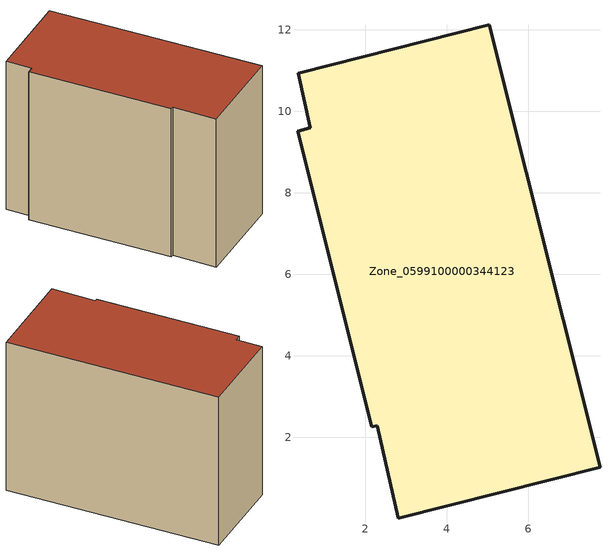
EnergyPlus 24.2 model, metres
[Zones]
Zone_0599100000344123
 floor ground (C_G): 2.16,2.26 0.34,9.51 0.65,9.59 0.35,10.94 5.04,12.12 7.76,1.27 2.81,0.02 2.29,2.28 z0
 wall outside (C_F): 5.04,12.12 0.35,10.94 0.65,9.59 0.34,9.51 2.16,2.26 2.29,2.28 2.81,0.02 7.76,1.27 5.04,12.12 z0:8.43
 roof outside (C_R): 0.34,9.51 2.16,2.26 2.29,2.28 2.81,0.02 7.76,1.27 5.04,12.12 0.35,10.94 0.65,9.59 z8.43
[BUILDING]
Pand.0599100000344123: North Axis=0; Terrain=City; Loads Convergence Tolerance Value=0.04; Temperature Convergence Tolerance Value=0.4; Solar Distribution=FullExterior; Maximum Number of Warmup Days=25; Minimum Number of Warmup Days=1
[Site:Location]
Rotterdam.The.Hague.AP_ZH_NLD Design_Conditions: Latitude=51.96; Longitude=4.45; Time Zone=1; Elevation=-4.5
[SITE:GROUNDTEMPERATURE:BUILDINGSURFACE]
18, 18, 18, 18, 18, 18, 18, 18, 18, 18, 18, 18
[MATERIAL] Thermal Absorptance=0.9; Solar Absorptance=0.7; Visible Absorptance=0.7
Name | Roughness | Thickness | Conductivity | Density | Specific Heat
G.TC.1992-2005 | MediumSmooth | 0.15 | 0.06 | 540 | 1210
F.TC.1992-2005 | Rough | 0.3 | 0.12 | 1920 | 840
R.TC.1992-2005 | MediumRough | 0.2 | 0.08 | 1500 | 1000
[CONSTRUCTION]
C_G: G.TC.1992-2005
C_F: F.TC.1992-2005
C_R: R.TC.1992-2005
[ZONE]
Zone_0599100000344123: Type=1; Multiplier=1; Ceiling Height=Autocalculate; Volume=Autocalculate; Floor Area=autocalculate; Part of Total Floor Area=Yes
[ZONEINFILTRATION:DESIGNFLOWRATE]
Infil_Zone_0599100000344123: Zone or ZoneList or Space or SpaceList=Zone_0599100000344123; Schedule=AlwaysOn; Design Flow Rate Calculation Method=Flow/Area; Flow Rate per Floor Area=0.0015; Constant Term Coefficient=1; Temperature Term Coefficient=0; Velocity Term Coefficient=0; Velocity Squared Term Coefficient=0
[HVACTEMPLATE:ZONE:IDEALLOADSAIRSYSTEM]
Zone_0599100000344123: Maximum Heating Supply Air Temperature=50; Minimum Cooling Supply Air Temperature=13; Maximum Heating Supply Air Humidity Ratio=0.0156; Minimum Cooling Supply Air Humidity Ratio=0.0077; Heating Limit=NoLimit; Cooling Limit=NoLimit; Dehumidification Control Type=ConstantSensibleHeatRatio; Cooling Sensible Heat Ratio=0.7; Dehumidification Setpoint=60; Humidification Control Type=None; Humidification Setpoint=30; Outdoor Air Method=None; Outdoor Air Flow Rate per Person=0.00944; Outdoor Air Flow Rate per Zone Floor Area=0; Outdoor Air Flow Rate per Zone=0; Demand Controlled Ventilation Type=None; Outdoor Air Economizer Type=NoEconomizer; Heat Recovery Type=None; Sensible Heat Recovery Effectiveness=0.7; Latent Heat Recovery Effectiveness=0.65
[ZONECONTROL:THERMOSTAT]
ThermostatControl_Zone_0599100000344123: Zone or ZoneList=Zone_0599100000344123; Control Type Schedule=DualSetpointControlType; Control 1=Thermostat_Zone_0599100000344123; Temperature Difference Between Cutout And Setpoint=0
[THERMOSTATSETPOINT:DUALSETPOINT]
Thermostat_Zone_0599100000344123: Heating Setpoint Temperature Schedule=HeatingSetpoint_Zone_0599100000344123; Cooling Setpoint Temperature Schedule=CoolingSetpoint_Zone_0599100000344123
[SCHEDULE:COMPACT]
HeatingSetpoint_Zone_0599100000344123: Through: 12/31, For: AllDays, Until: 24:00, 21
CoolingSetpoint_Zone_0599100000344123: Through: 12/31, For: AllDays, Until: 24:00, 24
DualSetpointControlType: Through: 12/31, For: AllDays, Until: 24:00, 4
AlwaysOn: Through: 12/31, For: AllDays, Until: 24:00, 1
